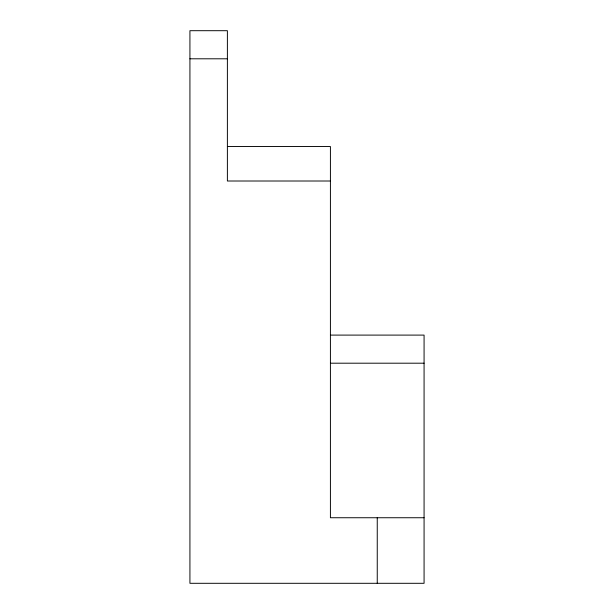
<?xml version="1.0" encoding="UTF-8"?>
<svg xmlns="http://www.w3.org/2000/svg" width="614" height="614" viewBox="0 0 614 614"><rect width="100%" height="100%" fill="white"/><g stroke="black" fill="none" stroke-linecap="round" stroke-linejoin="round"><path stroke-width="0.92" d="M189.926 58.798L227.387 58.798M227.387 146.539L330.416 146.539L330.416 517.74L424.074 517.74M330.416 181.007L227.387 181.007L227.387 30.7L189.926 30.7L189.926 583.3L424.074 583.3L424.074 335.098L330.416 335.098M330.416 363.196L424.074 363.196M377.249 517.74L377.249 583.3"/></g></svg>
